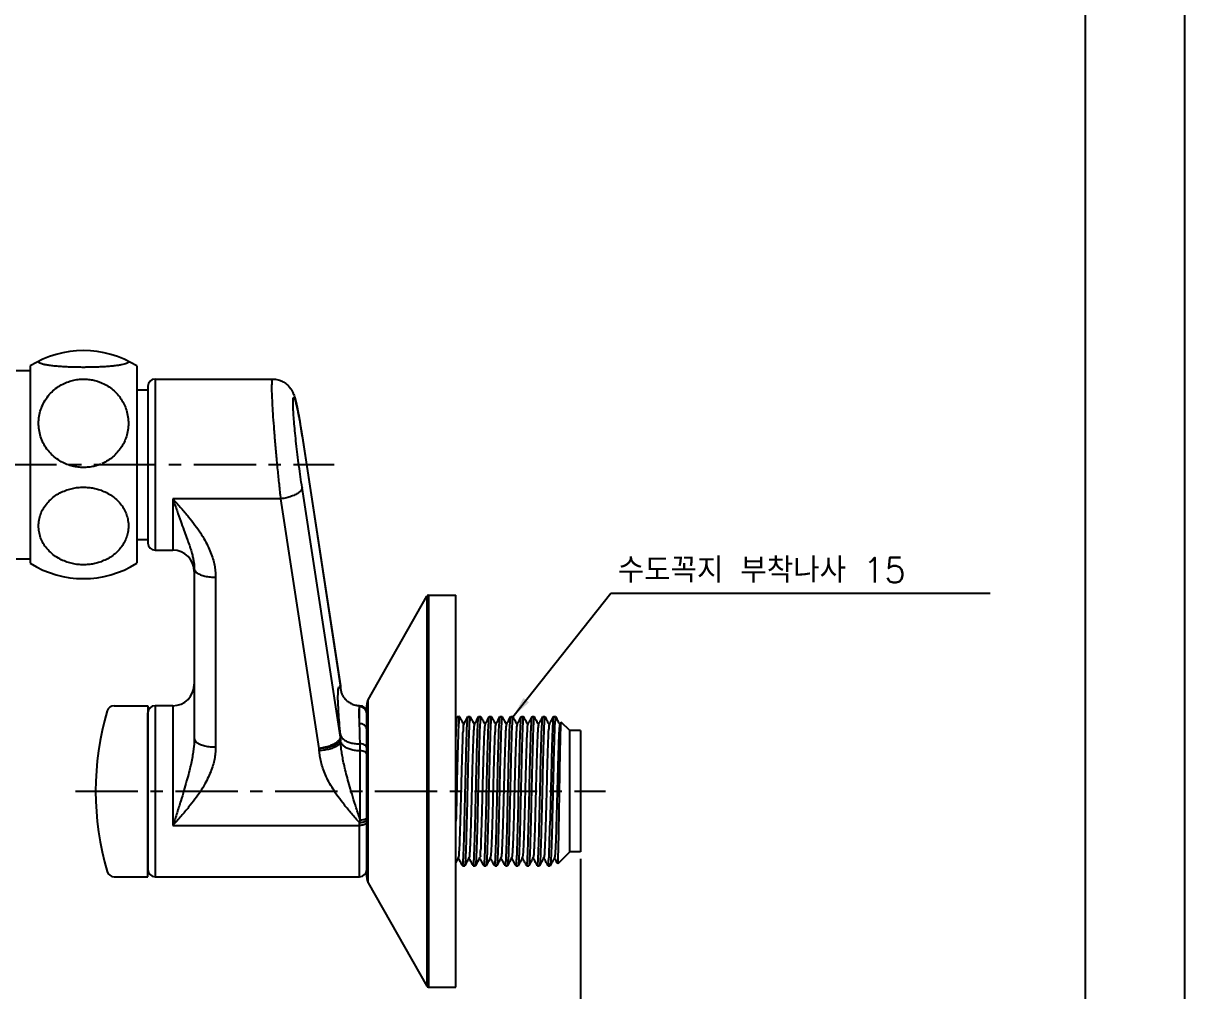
# Model space of a CAD drawing. Extents: x 2731 to 3325, y 756 to 1176.
# Drawn here: x 3162 to 3325, y 846.9 to 982.7 of the extents above; entities that cross this region are included whole.
import ezdxf

# ---------------------------------------------------------------- set-up
doc = ezdxf.new("R2010")
doc.units = 0
doc.header["$LTSCALE"] = 7
doc.header["$MEASUREMENT"] = 0
doc.linetypes.add('CENTER', pattern=[2, 1.25, -0.25, 0.25, -0.25])
doc.layers.get('0').update_dxf_attribs({"color": 2, "linetype": 'CONTINUOUS'})
for name, color, linetype in [('CL', 1, 'CENTER'), ('D', 2, 'CONTINUOUS'), ('DIM', 2, 'CONTINUOUS'), ('DWG', 7, 'CONTINUOUS')]:
    doc.layers.add(name, color=color, linetype=linetype)
doc.styles.add('GHS', font='ROMANS.shx', dxfattribs={"bigfont": 'GHS.shx'})
doc.dimstyles.new('STANDARD$7', dxfattribs={"dimtxt": 3.5, "dimasz": 3, "dimexe": 1, "dimexo": 1, "dimgap": 1, "dimtad": 1, "dimdec": 4, "dimzin": 0, "dimdsep": 46, "dimtxsty": 'GHS', "dimcen": 1, "dimclrd": 256, "dimclre": 256, "dimclrt": 2, "dimadec": 4, "dimazin": 0, "dimtfac": 1, "dimtdec": 4, "dimtmove": 2, "dimatfit": 2, "dimfxl": 0, "dimtolj": 1, "dimtzin": 0, "dimlwd": -1, "dimlwe": -1, "dimarcsym": 0})

# ---------------------------------------------------------------- blocks, each defined once
blk = doc.blocks.new('BORDER')
blk.add_line((1.00000000000004, 0), (1.00000000000004, 1.00000000000004))

msp = doc.modelspace()

# ---------------------------------------------------------------- linework, layer by layer
at = {"color": 4}
msp.add_line((3311.002949212536, 1157.202130698799), (3311.002949212536, 767.2021306987997), dxfattribs=at)
at = {"color": 7, "linetype": 'Continuous'}
for p, q in [((3180.50934181929, 932.7664910348844), (3197.01112152829, 932.7664910348844)), ((3201.13168826849, 924.8212001388843), (3206.50172254889, 889.8013520943846)), ((3201.13715332439, 924.7491501831842), (3201.13168981739, 924.8211900370848)), ((3201.13715332439, 924.7491501831842), (3206.50718776059, 889.7293011222841)), ((3206.50718776059, 882.5293084987848), (3201.13715332439, 917.5491575597848)), ((3183.00934181929, 915.966495952584), (3183.00934181929, 908.7664910349845)), ((3198.16634911819, 915.966495952584), (3183.00934369399, 915.966495952584)), ((3203.53627213979, 880.947373464584), (3198.16634911819, 915.966495952584)), ((3180.50934181929, 908.7664910348844), (3183.00934181929, 908.7664910348844)), ((3186.00934181929, 906.1683108327848), (3186.00934181929, 882.3389127111845)), ((3189.00934181929, 904.9683121383846), (3189.00934181929, 881.1389138744848)), ((3210.40421031369, 887.7800706321846), (3218.62316107499, 902.2885943644847)), ((3218.62316108229, 902.288594377384), (3218.62316108229, 847.5928559077843)), ((3218.88418730719, 902.4407251425841), (3218.88418730719, 847.4407251425841)), ((3218.88418730709, 902.4407251425841), (3222.70934181929, 902.4407251425841)), ((3222.70934181929, 847.440771287284), (3222.70934181929, 902.4406789979844)), ((3206.50718760479, 889.7293021386845), (3206.50172403559, 889.8013423984844)), ((3206.50718776059, 889.7293011222841), (3206.50718776059, 889.3691250948846)), ((3206.53454959949, 889.4427677826848), (3206.53420068189, 889.4610575504844)), ((3206.53896859319, 889.3533527793847), (3206.53899006179, 889.3529245415843)), ((3180.50934181929, 886.9407251425841), (3180.50934181929, 862.9407251425841)), ((3183.00934181929, 886.9407251425841), (3180.50934181929, 886.9407251425841)), ((3183.00934181929, 886.9407251425841), (3183.00934181929, 870.1407300602846)), ((3209.20934141029, 884.4157159480842), (3209.20934147199, 886.782898031684)), ((3210.20934181929, 862.8839230283843), (3210.20934181929, 886.997527256784)), ((3210.40421031369, 862.1013796529846), (3210.40421031369, 887.7800706321846)), ((3179.50934181929, 885.9405250936848), (3179.50934181929, 863.9409246618848)), ((3206.50718776059, 882.8894845260843), (3206.50718776059, 882.5293084987848)), ((3209.29109899449, 870.8817395547844), (3209.29110267279, 880.6228156571847)), ((3209.20934181929, 862.9407251425841), (3209.20932154109, 870.508060624084)), ((3183.00934371879, 870.1407300602846), (3209.20934181929, 870.1407300602846)), ((3180.50934181929, 862.9407251425841), (3209.20934181929, 862.9407251425841)), ((3210.40421031369, 862.1013796529846), (3218.62316107499, 847.5928559206845)), ((3218.88418730709, 847.4407251425841), (3222.70934181929, 847.4407251425841))]:
    msp.add_line(p, q, dxfattribs=at)
for centre, radius, start, end in [((3183.00934181929, 905.7664910348844), 3, 0, 90), ((3218.88418730589, 902.140725142584), 0.3, 90, 150.4688017468002), ((3183.00934181929, 889.9407251425841), 3, 270, 0), ((3180.50934181929, 885.9407251425841), 1, 90, 180), ((3209.20934181929, 885.9422833421845), 1, 1.499471232354102e-08, 87.55399676119086), ((3211.70934181929, 887.0407251425845), 1.5, 150.4688289665023, 180), ((3180.50934181929, 863.9407251425841), 1, 180, 270), ((3209.20934181929, 863.9407251425841), 1, 270, 0), ((3211.70934181929, 862.8407251425847), 1.5, 180, 209.5311710334977), ((3218.88418730589, 847.7407251425843), 0.3, 209.5311982531998, 270)]:
    msp.add_arc(centre, radius, start, end, dxfattribs=at)
for points in [[(3173.095971299257, 934.4844854930125), (3172.420641579657, 934.4529572752122), (3171.717290686857, 934.4308517914124), (3170.994300059257, 934.4185270845123), (3170.262553936257, 934.416256134612), (3169.518520719357, 934.4243762078122), (3168.751616323057, 934.4441367483123), (3167.960749855657, 934.4776936513122), (3167.150643620357, 934.528161604012), (3166.356285539057, 934.5976366101122), (3165.642103843657, 934.684004349112), (3165.055167669857, 934.7826967918122), (3164.610151372857, 934.8906657508123), (3164.317712528057, 935.0035060369123), (3164.175302410857, 935.1191457521122), (3164.181535216757, 935.2354233715123), (3164.336646139157, 935.3509816949122), (3164.345091884457, 935.3546116324123)], [(3176.582879185357, 935.3587905783124), (3176.693132165157, 935.2900881183123), (3176.769249516957, 935.1756335357122), (3176.701007098357, 935.0609158304123), (3176.496625032357, 934.951530249712), (3176.177916571357, 934.8514886011121), (3175.756153222457, 934.7600018882122), (3175.230966715357, 934.6761414966122), (3174.603899032457, 934.6008534298126), (3173.887208009857, 934.5363744101123), (3173.095971299257, 934.4844854930125)], [(3167.951366616657, 932.2519899441122), (3168.739808733157, 932.5276754753122), (3169.509328164057, 932.6914990595124), (3170.257622482357, 932.7592503777123), (3170.991787300457, 932.7410041382122), (3171.715337448057, 932.6401918131123), (3172.419018968457, 932.4591835538122), (3172.873298736657, 932.2952759247123)], [(3198.16634911819, 915.966495952584), (3197.94596849709, 917.9561283234848), (3197.73251605139, 920.0299400074841), (3197.53238895569, 922.1252968955846), (3197.35179024019, 924.1770336113846), (3197.19613793809, 926.1229705165847), (3197.07007142939, 927.9045039804846), (3196.97731927939, 929.4681919770842), (3196.92057824389, 930.7676925214842), (3196.90148162759, 931.7646838965843), (3196.92057941549, 932.4295720670848), (3196.97732156419, 932.7423263948845), (3196.99716781469, 932.7378579221845)], [(3197.00699510919, 932.7664089463847), (3197.22706347489, 932.7584653135841), (3197.95222566709, 932.6153055000846), (3198.59907241129, 932.315161332684), (3199.12464405609, 931.9071844963842), (3199.50518958849, 931.4644458124844), (3199.74869947759, 931.0662895992841), (3199.90235954209, 930.7351441143842), (3200.01249191519, 930.4412420151843), (3200.10504588289, 930.1498634493842), (3200.19320023219, 929.8333672631848), (3200.28284400579, 929.4749780187844), (3200.37649445699, 929.0653112179848), (3200.47515210759, 928.5994745974845), (3200.57907771769, 928.0751751338844), (3200.68782593599, 927.4936393301846), (3200.80050143399, 926.8587957137847), (3200.91588502169, 926.177077545984), (3201.03253289209, 925.4569912161846), (3201.11012963319, 924.9612743603843)], [(3172.873545212657, 920.8315675374124), (3172.419453197557, 920.6676986791122), (3171.715217232457, 920.4865282771125), (3170.991251927357, 920.385695870812), (3170.258036600857, 920.3674802133123), (3169.511945948957, 920.434853506712), (3168.743356600157, 920.5980836094122), (3167.952156064357, 920.8744184626121), (3167.143526172057, 921.2886360400125), (3166.352228860757, 921.8570435887123), (3165.641423189357, 922.5621414852121), (3165.057052766357, 923.3669676575123), (3164.613069537357, 924.2476131041121), (3164.319918500757, 925.1699369915123), (3164.176011580157, 926.1171811475124), (3164.180753181557, 927.0704884013121), (3164.334451490557, 928.0177874343121), (3164.635471363157, 928.9334115795123), (3165.081572908957, 929.799675137012), (3165.663152560457, 930.5898148818123), (3166.367608990057, 931.2826337280121), (3167.150065208857, 931.842069263912), (3167.951366616657, 932.2519899441122)], [(3172.873298736657, 932.2952759247123), (3173.095971299257, 932.2003144889122)], [(3173.095971299257, 932.2003144889122), (3173.882968275757, 931.7778019601124), (3174.596491371057, 931.2530722955125), (3175.221467258257, 930.6405759061122), (3175.745587637157, 929.9586371031123), (3176.168072391357, 929.2136574835122), (3176.489948654757, 928.3947181843123), (3176.698589244057, 927.4928048843121), (3176.769275028557, 926.5436073425121), (3176.692698059657, 925.5962347993122), (3176.479712053157, 924.6995732405121), (3176.155475246357, 923.8869112701123), (3175.732434851357, 923.1483539237124), (3175.209445872157, 922.4726369014124), (3174.587202883157, 921.8657849567126), (3173.877796793757, 921.3456780528122), (3173.095971299257, 920.9264293661122)], [(3201.13715332439, 917.5491575597848), (3200.91695857809, 919.040091833484), (3200.70346600329, 920.5956073456841), (3200.50330665999, 922.1673238033841), (3200.32267266299, 923.7063496747846), (3200.16698994189, 925.1660312830841), (3200.04089846059, 926.5023965470841), (3199.94812919069, 927.6753458846847), (3199.89138025539, 928.6501056670845), (3199.87228582479, 929.3979189167844), (3199.89139568709, 929.8965835575841), (3199.94815904039, 930.1310748033843), (3200.04094117089, 930.0939564318846), (3200.16704392759, 929.7856484985846), (3200.32273619749, 929.214714690484), (3200.50337693429, 928.3977071413842), (3200.70354087409, 927.3587385580845), (3200.91703521549, 926.1296870218844), (3201.12621285929, 924.8203389764844)], [(3201.11012963319, 924.9612743603843), (3201.13168936649, 924.8211899684843)], [(3201.12621285929, 924.8203389764844), (3201.13715332439, 924.7491501831842)], [(3173.095971299257, 907.205321742812), (3172.418265038857, 906.9778331531124), (3171.713147538357, 906.8187455268126), (3170.988207977057, 906.7303590711122), (3170.253513785157, 906.714712952612), (3169.505358394757, 906.7746021699122), (3168.735097913957, 906.9190615533125), (3167.943607789757, 907.1628529359123), (3167.136520417157, 907.527062991112), (3166.348342025657, 908.0252489553122), (3165.640946651957, 908.6419062722125), (3165.059152320857, 909.3450035682122), (3164.616169733157, 910.114528641112), (3164.322228714957, 910.9222936078122), (3164.176758243457, 911.7537148713122), (3164.179965687257, 912.5911572682126), (3164.332215133857, 913.423195779812), (3164.631881274657, 914.227612846812), (3165.076660713657, 914.9887422449124), (3165.657154647557, 915.6833404175122), (3166.360540613557, 916.2924871248124), (3167.141979536257, 916.784558708112), (3167.942997806057, 917.1456274886123)], [(3167.942997806057, 917.1456274886123), (3168.732129784457, 917.388920409112), (3169.503154889157, 917.5338155778122), (3170.253164560057, 917.5939859125124), (3170.988664274757, 917.5783172119122), (3171.713254450057, 917.4899448487122), (3172.417902131057, 917.3309772158123), (3173.095971299257, 917.1033871563122)], [(3173.095971299257, 917.1033871563122), (3173.886987297957, 916.7302051454121), (3174.603763549157, 916.2663023426121), (3175.230891007057, 915.724630965412), (3175.755759230857, 915.1217635541125), (3176.178132644257, 914.4626547367125), (3176.499060496257, 913.7363744146123), (3176.704698431857, 912.9345167491124), (3176.768900472357, 912.0923193398121), (3176.683601966857, 911.2565841979122), (3176.462578201257, 910.4715034723122), (3176.133657052957, 909.7653594193125), (3175.709895915957, 909.1267058105122), (3175.189250586357, 908.5430352293124), (3174.571529768257, 908.0184204550123), (3173.868854498257, 907.5684665751123), (3173.095971299257, 907.205321742812)], [(3201.13715332439, 917.5491575597848), (3201.03592586649, 917.2255365135848), (3200.73914174369, 916.8978916905849), (3200.26702598139, 916.5885515354844), (3199.65175228069, 916.3185971290845), (3198.93525048349, 916.1064255195847), (3198.16634911819, 915.9664959521847)], [(3183.00934181929, 915.9664939477848), (3183.59225095149, 914.2592276239843), (3184.10869227469, 912.8053272601842), (3184.55559801769, 911.5786896125842), (3184.93474243509, 910.5396367695844), (3185.25087427369, 909.645580605184), (3185.50656782649, 908.8673454868845), (3185.70368081589, 908.1870804060841), (3185.84646012019, 907.5894818614847), (3185.94081846319, 907.0610684287844), (3185.99310048729, 906.5906719446843), (3186.00934181929, 906.168310908984)], [(3183.00934369399, 915.966495952584), (3184.17513132789, 914.6474518879845), (3185.20823850389, 913.4251910595844), (3186.10229057949, 912.2784412914848), (3186.86068404629, 911.1914877011845), (3187.49299236959, 910.1494011246846), (3188.00434858759, 909.1493546151846), (3188.39845906449, 908.1989838922841), (3188.68388953679, 907.3044655985846), (3188.87248738539, 906.4683635060842), (3188.97695057359, 905.690526459884), (3189.00934181929, 904.9683121383846)], [(3186.00934181929, 906.168310908984), (3186.11156434039, 905.8577283730842), (3186.41126560789, 905.5683115236848), (3186.88802147569, 905.319783640884), (3187.50934181929, 905.129081489184), (3188.23288468399, 905.0092011049842), (3189.00934181929, 904.9683121383846)], [(3206.50718776059, 882.8894845260843), (3206.36372234319, 884.5737926191846), (3206.25857714129, 886.0626726305841), (3206.19456471109, 887.3207454649842), (3206.17344488919, 888.3192463991841), (3206.19592258609, 889.0331196558841), (3206.26106973849, 889.4462470211843), (3206.36621796519, 889.5552220789846), (3206.50718776059, 889.3691250948846)], [(3206.50452915869, 889.7826559386845), (3206.50172321159, 889.801347664184)], [(3206.51977253109, 889.6619001421845), (3206.51523252339, 889.7022484854847), (3206.50452915869, 889.7826559386845)], [(3206.50718719369, 889.369125021884), (3206.54298327659, 889.1442973040844)], [(3206.50718776059, 889.7293011222841), (3206.51184190269, 889.6976141319842)], [(3206.50718776059, 889.3691250948846), (3206.52458872159, 889.4119001423846), (3206.53216412399, 889.4337770658844)], [(3206.51184190269, 889.6976141319842), (3206.51994285839, 889.6341017583841), (3206.52643013469, 889.5704331837846)], [(3206.52720013189, 889.5811926379843), (3206.51977253109, 889.6619001421845)], [(3206.52643013469, 889.5704331837846), (3206.52906726369, 889.5385515476842), (3206.53378561869, 889.4610391163847)], [(3206.53007788359, 889.5410436358848), (3206.52720013189, 889.5811926379843)], [(3206.53240961019, 889.500998336684), (3206.53007788359, 889.5410436358848)], [(3206.53216412399, 889.4337770658844), (3206.53454962219, 889.4427702558846)], [(3206.53420068189, 889.4610575504844), (3206.53240961019, 889.500998336684)], [(3206.53378561869, 889.4610391163847), (3206.53454962219, 889.4427702558846)], [(3206.53420199549, 889.4610591198848), (3206.53550952999, 889.4284236886847), (3206.53811808789, 889.3706415161846)], [(3206.53455112169, 889.4427491144847), (3206.53790849179, 889.3745348378848)], [(3206.53790849179, 889.3745348378848), (3206.53896839219, 889.3533527692848)], [(3206.53811808789, 889.3706415161846), (3206.53896618729, 889.3534075225848)], [(3206.53898628709, 889.3529184741842), (3206.54136359909, 889.3131132852845)], [(3206.54136359909, 889.3131132852845), (3206.55286663259, 889.1945360839841)], [(3206.54298327659, 889.1442973040844), (3206.66632159219, 888.7067294054846), (3206.69147042749, 888.640921484684)], [(3206.55286663259, 889.1945360839841), (3206.57182825739, 889.0706615437844), (3206.67988388829, 888.674966635484), (3206.77260807229, 888.455320353984)], [(3206.69147042749, 888.640921484684), (3206.74781840009, 888.5083863827845)], [(3206.74781840009, 888.5083863827845), (3206.77258170649, 888.4553525298847)], [(3206.77256032819, 888.4553423200846), (3206.83780574279, 888.3316219682843), (3207.00547779929, 888.0778336272847), (3207.28335146419, 887.762480248784), (3207.67388636599, 887.4443606633845), (3208.16776794479, 887.1753584108842), (3208.76454285879, 886.9935212431842), (3209.23739660769, 886.9419324293845)], [(3209.20934141029, 884.4157159480842), (3209.16061633789, 885.2564457617841), (3209.14424378339, 885.9392285996842), (3209.16065575009, 886.4510529670847), (3209.20934147199, 886.782898031684)], [(3209.20934112439, 886.7828782234842), (3209.23674452819, 886.9418512149846), (3209.23735232439, 886.9417616518845)], [(3210.16040130639, 886.1009932930842), (3210.01836394729, 886.3760963180844), (3209.79713228949, 886.5944210088842), (3209.51836180509, 886.7345949084843), (3209.20934181929, 886.7828957182842)], [(3210.18743761899, 886.0012063282843), (3210.16040130639, 886.1009932930842)], [(3210.20381852449, 885.8991898908848), (3210.18743761899, 886.0012063282843)], [(3210.20934181929, 885.7960506257846), (3210.20381852449, 885.8991898908848)], [(3209.27650197469, 881.5969367990842), (3209.23674687509, 883.1114715712843), (3209.20934112649, 884.4157073918846)], [(3210.20934181929, 883.6261315679844), (3210.16040141149, 883.8701197053847), (3210.01836447739, 884.0902328276848), (3209.79713313009, 884.2649175316842), (3209.51836254789, 884.3770733037841), (3209.20934181929, 884.4157205032848)], [(3186.00934181929, 882.3389126449842), (3185.99313389919, 881.7610395762845), (3185.94095099859, 881.1129756112846), (3185.84673874359, 880.3816120476845), (3185.70410774259, 879.5539329555845), (3185.50708069029, 878.616875964884), (3185.25137776849, 877.5599743425842), (3184.93517767099, 876.376212828884), (3184.55595170649, 875.0521292568842), (3184.10898893229, 873.5687416011847), (3183.59249033719, 871.9240096970848), (3183.00934181929, 870.1407320914846)], [(3186.00934181929, 882.3389126449842), (3186.11156431339, 882.0283300756842), (3186.41126550439, 881.7389132112844), (3186.88802128079, 881.4903853188848), (3187.50934157679, 881.2996831609848), (3188.23288449599, 881.1798027873842), (3189.00934181929, 881.1389138744848)], [(3206.50718760649, 882.5293095039847), (3206.43270334259, 882.2526905005848), (3206.21298550269, 881.9707540165841), (3205.85905165699, 881.6976375244844), (3205.38864952619, 881.4470362257848), (3204.82536703749, 881.2315163159842), (3204.19744952679, 881.0618848631843), (3203.53638340029, 880.9466478967847)], [(3206.53454959959, 882.2427631541846), (3206.45943041179, 881.9733715907846), (3206.23770239499, 881.7126922727844), (3205.88046701959, 881.4736038310843), (3205.40565507669, 881.2683800566842), (3204.83707288239, 881.1071058875846), (3204.20328988139, 880.9981441130844), (3203.53638340029, 880.9466478967847)], [(3206.54452517879, 881.9328897932842), (3206.41408899289, 881.6262439072848), (3206.09973365629, 881.332590857884), (3205.62166449609, 881.0708053313842), (3205.01060961999, 880.8577137167845), (3204.30584485729, 880.7070125826845), (3203.55266929069, 880.628388323084)], [(3206.53454962319, 882.2427655713841), (3206.52459020809, 882.5685006283843), (3206.50718776059, 882.8894845260843)], [(3206.53454962319, 882.2427655713841), (3206.52906726239, 882.3385509088844), (3206.51994285809, 882.4341051191846), (3206.50718776059, 882.5293084987848)], [(3206.50719078609, 882.8894849157846), (3206.66632313239, 882.5258449717844), (3206.97481931199, 882.201850406484), (3207.41629113899, 881.9347127239848), (3207.96728638649, 881.7386230306843), (3208.59853463489, 881.6239981639842), (3209.27650249049, 881.5969273278847)], [(3206.54452517879, 881.9328897932842), (3206.53960261109, 882.0858687827845), (3206.53454959769, 882.2427707797847)], [(3206.54452697859, 881.9328909256842), (3206.67907988739, 881.6048660178844), (3206.97182196779, 881.300950114884), (3207.40655855939, 881.037817324684), (3207.95922460189, 880.8300303754845), (3208.59921809749, 880.689095287184), (3209.29110239819, 880.6228157320843)], [(3209.29109899469, 870.8818140633844), (3208.73962949789, 872.5966534340846), (3208.25478586679, 874.1649733241843), (3207.83993534349, 875.5663438964843), (3207.48922827309, 876.819198062884), (3207.19773548689, 877.9451620194845), (3206.96624366849, 878.943808331584), (3206.79113387229, 879.8255687428841), (3206.66646970959, 880.6066103930848), (3206.58609421389, 881.3034235114842), (3206.54452697859, 881.9328909256842)], [(3189.00934181929, 881.1389138744848), (3188.97701376969, 880.4174118001843), (3188.87274517649, 879.6403032979847), (3188.68443720399, 878.8047788237841), (3188.39930361289, 877.9105492862841), (3188.00536916539, 876.9600775584845), (3187.49399704639, 875.9596210854847), (3186.86155354789, 874.9170692834846), (3186.10299804809, 873.8297398802847), (3185.20882879489, 872.6827585066844), (3184.17560100829, 871.4603140360846), (3183.00934371879, 870.1407300602846)], [(3203.55266929069, 880.628388323084), (3203.54375497929, 880.7830676884846), (3203.53627213979, 880.947373464584)], [(3209.20932154109, 870.508060624084), (3208.07241462759, 871.8048989953845), (3207.07264048469, 873.0106149706849), (3206.21739631879, 874.1390214863845), (3205.49531697109, 875.2121250192845), (3204.89494667279, 876.2470682010849), (3204.41822748199, 877.2322193315845), (3204.05797023419, 878.1612544997847), (3203.80193645069, 879.034162225184), (3203.63730099539, 879.8543154264848), (3203.55266929069, 880.628388323084)], [(3210.20934181929, 881.0385032905847), (3210.13951921769, 881.243973487984), (3209.93980558639, 881.4207506246844), (3209.63808916389, 881.5441489992841), (3209.27650197469, 881.5969367990842)], [(3209.29110247459, 880.6228145139844), (3209.28938613079, 880.9480038596844), (3209.28442606329, 881.2726682618845), (3209.27650379629, 881.5969421002842)], [(3210.20934181929, 880.1512882854845), (3210.14085869819, 880.3233579905841), (3209.94478824979, 880.4718604456843), (3209.64798548839, 880.576455054284), (3209.29110267279, 880.6228156571847)], [(3209.20930125789, 870.5080876575844), (3209.25024543709, 870.6936576148842), (3209.29108305459, 870.8817525299842)], [(3210.12345170299, 870.7447453290847), (3210.01835397439, 870.6729518379848), (3209.79711218029, 870.5844676279844), (3209.51833093439, 870.5276572865846), (3209.20930125729, 870.5080824268848)], [(3210.20934181929, 870.5407296504841), (3210.16039833559, 870.4171229793842), (3210.01835881369, 870.3056157904844), (3209.79712707159, 870.2171231842844), (3209.51835881369, 870.160307433684), (3209.20934181929, 870.1407300602846)], [(3210.17798895789, 871.1360893864844), (3210.14086371199, 871.0956440501845), (3209.94479349829, 870.9895645653846), (3209.64798724319, 870.9148516716846), (3209.29109899449, 870.8817395547844)], [(3210.20934181929, 870.9080365461846), (3210.16039860929, 870.7844475985844), (3210.12345170299, 870.7447453290847)], [(3210.20934181929, 871.2185523905841), (3210.17798895789, 871.1360893864844)]]:
    msp.add_spline(points, degree=3, dxfattribs=at)
at = {"layer": 'CL'}
for p, q in [((3157.925953292046, 920.7664910348844), (3205.620788494712, 920.7664910348844)), ((3169.353535160758, 874.9407251425841), (3243.692560647099, 874.9407251425841))]:
    msp.add_line(p, q, dxfattribs=at)
at = {"layer": 'D'}
for p, q in [((3244.469952843022, 902.7347196244232), (3297.676919642058, 902.7347196244232)), ((3222.91248303559, 885.4182251425841), (3223.20268521009, 885.4182251425841)), ((3223.21312785979, 885.4082030811846), (3223.20267615809, 885.4182251350844)), ((3224.41248303559, 885.4182251425841), (3224.70268521009, 885.4182251425841)), ((3224.71312785979, 885.4082030811846), (3224.70269008289, 885.418225140384)), ((3225.90204038639, 885.4082030819841), (3225.91248790839, 885.418225140384)), ((3225.91248303559, 885.4182251425841), (3226.20268521009, 885.4182251425841)), ((3226.21312785979, 885.4082030811846), (3226.20266107109, 885.418225089084)), ((3227.41248303559, 885.4182251425841), (3227.70268521009, 885.4182251425841)), ((3227.71312785979, 885.4082030811846), (3227.70272103889, 885.4182250245844)), ((3228.902040386391, 885.4082030819841), (3228.91251886439, 885.4182250245844)), ((3228.91248303559, 885.4182251425841), (3229.20268521009, 885.4182251425841)), ((3229.21312785979, 885.4082030811846), (3229.20267617239, 885.4182251350844)), ((3230.41248303559, 885.4182251425841), (3230.70268521009, 885.4182251425841)), ((3230.71312785979, 885.4082030811846), (3230.702658322291, 885.4182250761846)), ((3231.91248303559, 885.4182251425841), (3232.20268521009, 885.4182251425841)), ((3232.21312785979, 885.4082030811846), (3232.20272469609, 885.4182249992841)), ((3233.41248303559, 885.4182251425841), (3233.70268521009, 885.4182251425841)), ((3233.71312785979, 885.4082030811846), (3233.70267604279, 885.4182251348843)), ((3234.91248303559, 885.4182251425841), (3235.20268521009, 885.4182251425841)), ((3235.21312785979, 885.4082030811846), (3235.20267326699, 885.4182251294847)), ((3236.41248303559, 885.4182251425841), (3236.70268521009, 885.4182251425841)), ((3236.71312785979, 885.4082030811846), (3236.70269651519, 885.4182251308844)), ((3237.50087895949, 884.6383745797843), (3237.50830056279, 884.6417663763846)), ((3238.70934181929, 883.4407251425841), (3237.50828980029, 884.6417771616848)), ((3238.70934181929, 866.4407251425841), (3238.70934181929, 883.4407251425841)), ((3240.20934181929, 883.4407251425841), (3238.70934181929, 883.4407251425841)), ((3240.20934181929, 883.4407251425841), (3240.20934181929, 866.4407251425841)), ((3238.70934181929, 866.4407251425841), (3237.01505275439, 864.7464360777844)), ((3240.20934181929, 866.4407251425841), (3238.70934181929, 866.4407251425841)), ((3223.66248303559, 864.4632251425842), (3223.95268521009, 864.4632251425842)), ((3223.96312785979, 864.4732472040846), (3223.95267607009, 864.463225150284)), ((3225.16248303559, 864.4632251425842), (3225.45268521009, 864.4632251425842)), ((3225.46312785979, 864.4732472040846), (3225.45266381559, 864.4632251846847)), ((3226.66248303559, 864.4632251425842), (3226.95268521009, 864.4632251425842)), ((3226.96312785979, 864.4732472040846), (3226.95271039329, 864.4632252008846)), ((3228.16248303559, 864.4632251425842), (3228.45268521009, 864.4632251425842)), ((3228.46312785979, 864.4732472040846), (3228.45267608569, 864.463225150284)), ((3229.66248303559, 864.4632251425842), (3229.95268521009, 864.4632251425842)), ((3229.96312785979, 864.4732472040846), (3229.95268459989, 864.4632251426842)), ((3231.152040386391, 864.4732472031842), (3231.16248242539, 864.4632251426842)), ((3231.16248303559, 864.4632251425842), (3231.45268521009, 864.4632251425842)), ((3231.46312785979, 864.4732472040846), (3231.45267101909, 864.4632251610842)), ((3232.66248303559, 864.4632251425842), (3232.95268521009, 864.4632251425842)), ((3232.96312785979, 864.4732472040846), (3232.952707864391, 864.4632251897842)), ((3234.16248303559, 864.4632251425842), (3234.45268521009, 864.4632251425842)), ((3235.652040386391, 864.4732472031842), (3235.66247838139, 864.4632251445842)), ((3235.66248303559, 864.4632251425842), (3235.95268521009, 864.4632251425842)), ((3235.96312785979, 864.4732472040846), (3235.95265705139, 864.4632252154847)), ((3237.00799948199, 864.7496753786841), (3237.01503099699, 864.7464144181845))]:
    msp.add_line(p, q, dxfattribs=at)
for points in [[(3222.70934188869, 885.0383997147842), (3222.71499700599, 885.0492519425848), (3222.90204038729, 885.4082030814848)], [(3222.70985828019, 881.8451258755845), (3222.74720455339, 883.0059815297841), (3222.79172891339, 884.1062380228846), (3222.83553548849, 884.8786755760843), (3222.87956192549, 885.3187612378847), (3222.91612088999, 885.3985395298846)], [(3223.21544120769, 885.4038987744848), (3223.17133601779, 885.328019553584), (3223.12721050349, 884.8989620519847), (3223.08331556669, 884.1355241340848), (3223.03931258149, 883.0591159175842), (3222.99535176329, 881.7090895345841), (3222.95104716939, 880.1170933903845), (3222.90704851759, 878.3600243206843), (3222.86259958739, 876.467592472984), (3222.81775760979, 874.5051476917847), (3222.77329122449, 872.5740806527842), (3222.72944290659, 870.7497294363843)], [(3222.91612088999, 885.3985395298846), (3222.92311631399, 885.4071043200843)], [(3223.21312785899, 885.4082030807845), (3223.23312927309, 885.3698176081848)], [(3223.23312927309, 885.3698176081848), (3223.40637372559, 885.0373493102848), (3223.65626119659, 884.5578378430841), (3223.73689590439, 884.4031182816848)], [(3223.79584085609, 884.2449572219844), (3223.96511082809, 884.5697417120841), (3224.21499700749, 885.0492519454842), (3224.40204038729, 885.4082030814848)], [(3223.93924073199, 870.7497294363843), (3223.98308904999, 872.5740806527842), (3224.02755543519, 874.5051476917847), (3224.07239741289, 876.467592472984), (3224.11684634309, 878.3600243206843), (3224.16084499489, 880.1170933903845), (3224.20514958879, 881.7090895345841), (3224.24911040689, 883.0591159175842), (3224.29311339219, 884.1355241340848), (3224.33700832889, 884.8989620519847), (3224.38113384329, 885.328019553584), (3224.41791152679, 885.3958319085846)], [(3224.41791152679, 885.3958319085846), (3224.42523903319, 885.4038987744848)], [(3224.68874977569, 885.3970979059845), (3224.68775380649, 885.3977387927848), (3224.64603506489, 885.1246170021846), (3224.60444290659, 884.5435143852842)], [(3224.71312785899, 885.4082030807845), (3224.73312927359, 885.3698176071844)], [(3224.73312927359, 885.3698176071844), (3224.90637372679, 885.0373493080847), (3225.15626119769, 884.5578378408841), (3225.23689590519, 884.403118279984)], [(3225.29584085609, 884.2449572219844), (3225.46511082929, 884.5697417143842), (3225.71499700869, 885.0492519476843), (3225.90204038729, 885.4082030814848)], [(3226.21340212049, 885.4070978789846), (3226.16961192269, 885.3178410464848), (3226.12562417389, 884.8770967034848), (3226.08172870659, 884.1019311691848), (3226.03759247639, 883.0111827818841), (3225.99367571819, 881.6527727546841), (3225.94954744419, 880.0597653588843), (3225.90562485239, 878.3009028597849), (3225.86151769509, 876.4206016997846), (3225.81754064649, 874.4956340093845), (3225.77347058109, 872.5817494956841), (3225.72944290659, 870.7497294363843)], [(3225.81424073199, 884.5435143852842), (3225.85583289039, 885.1246170021846), (3225.89634774939, 885.3984682747846)], [(3226.21312785899, 885.4082030807845), (3226.23312927389, 885.3698176065841)], [(3226.23312927389, 885.3698176065841), (3226.40637372749, 885.0373493066841), (3226.65626119849, 884.5578378394844), (3226.73689590579, 884.4031182787844)], [(3226.79584085609, 884.2449572219844), (3226.96511083009, 884.569741715884), (3227.21499700949, 885.049251949184), (3227.40204038729, 885.4082030814848)], [(3226.93924073199, 870.7497294363843), (3226.98326840659, 872.5817494956841), (3227.02733847199, 874.4956340093845), (3227.07131552059, 876.4206016997846), (3227.11542267789, 878.3009028597849), (3227.15934526969, 880.0597653588843), (3227.20347354369, 881.6527727546841), (3227.24739030189, 883.0111827818841), (3227.29152653209, 884.1019311691848), (3227.33542199939, 884.8770967034848), (3227.37940974809, 885.3178410464848), (3227.41622291739, 885.3985059135844)], [(3227.71676690969, 885.4015840159841), (3227.67159520949, 885.3295029074848), (3227.62708707429, 884.8972765148842), (3227.58328122169, 884.1348013641841), (3227.53924100879, 883.0571298317841), (3227.49541214689, 881.7111122753845), (3227.45159928779, 880.1381471729842), (3227.40786767449, 878.3939869992842), (3227.36346582749, 876.5051940755843), (3227.31842301959, 874.5343276408844), (3227.27349376799, 872.582741005684), (3227.22944290659, 870.7497294363843)], [(3227.41622291739, 885.3985059135844), (3227.42319994599, 885.4070978789846)], [(3227.71312785899, 885.4082030807845), (3227.73312927369, 885.3698176068842)], [(3227.73312927369, 885.3698176068842), (3227.90637372709, 885.0373493073844), (3228.15626119809, 884.5578378401847), (3228.23689590549, 884.4031182793847)], [(3228.29584085609, 884.2449572219844), (3228.46511082969, 884.5697417152846), (3228.71499700909, 885.0492519485847), (3228.90204038729, 885.4082030814848)], [(3228.43924073199, 870.7497294363843), (3228.48329159349, 872.582741005684), (3228.52822084509, 874.5343276408844), (3228.57326365289, 876.5051940755843), (3228.61766549999, 878.3939869992842), (3228.66139711329, 880.1381471729842), (3228.705209972391, 881.7111122753845), (3228.74903883429, 883.0571298317841), (3228.79307904709, 884.1348013641841), (3228.83688489979, 884.8972765148842), (3228.88139303499, 885.3295029074848), (3228.919125854291, 885.3939077439841)], [(3229.214996458591, 885.4046303790842), (3229.17105470329, 885.3263957350841), (3229.12699523239, 884.8960206039842), (3229.08323744769, 884.1338798935844), (3229.03905057529, 883.0518418974848), (3228.99416153339, 881.6691308002842), (3228.94933483649, 880.051621878984), (3228.90529421089, 878.2871549209844), (3228.86124369729, 876.4086960558848), (3228.81730995519, 874.4855187695844), (3228.77336720729, 872.5773293237849), (3228.729442906591, 870.7497294363843)], [(3229.21312785899, 885.4082030807845), (3229.23312927349, 885.3698176072844)], [(3229.23312927349, 885.3698176072844), (3229.406373726591, 885.0373493082848), (3229.656261197591, 884.5578378410842), (3229.73689590519, 884.4031182800841)], [(3229.79584085609, 884.2449572219844), (3229.96511082919, 884.5697417142842), (3230.21499700859, 885.0492519475843), (3230.40204038729, 885.4082030814848)], [(3229.93924073199, 870.7497294363843), (3229.983165032691, 872.5773293237849), (3230.02710778069, 874.4855187695844), (3230.07104152279, 876.4086960558848), (3230.11509203639, 878.2871549209844), (3230.15913266199, 880.051621878984), (3230.20395935889, 881.6691308002842), (3230.24884840079, 883.0518418974848), (3230.29303527319, 884.1338798935844), (3230.33679305789, 884.8960206039842), (3230.38085252879, 885.3263957350841), (3230.41753864129, 885.3964514073846)], [(3230.71500737939, 885.4047993176841), (3230.67046006079, 885.322915852084), (3230.62668554639, 884.8917748775843), (3230.58292485009, 884.1272905178844), (3230.53888537799, 883.0472505366847), (3230.49506483679, 881.6994721096848), (3230.45104031569, 880.1168318644845), (3230.40720756429, 878.3666216421848), (3230.363314957191, 876.4986465917841), (3230.31861075919, 874.5425610899842), (3230.27372175289, 872.5924912072846), (3230.229442906591, 870.7497294363843)], [(3230.41753864129, 885.3964514073846), (3230.42479428399, 885.4046303790842)], [(3230.71312785899, 885.4082030807845), (3230.73312927229, 885.3698176096846)], [(3230.73312927229, 885.3698176096846), (3230.90637372379, 885.0373493136844), (3231.15626119479, 884.5578378464847), (3231.23689590299, 884.4031182842841)], [(3231.29584085609, 884.2449572219844), (3231.46511082639, 884.5697417088845), (3231.71499700579, 885.0492519421846), (3231.90204038729, 885.4082030814848)], [(3231.43924073199, 870.7497294363843), (3231.48351957829, 872.5924912072846), (3231.52840858469, 874.5425610899842), (3231.57311278269, 876.4986465917841), (3231.61700538979, 878.3666216421848), (3231.66083814109, 880.1168318644845), (3231.70486266229, 881.6994721096848), (3231.74868320349, 883.0472505366847), (3231.79272267549, 884.1272905178844), (3231.83648337189, 884.8917748775843), (3231.880257886291, 885.322915852084), (3231.91765008579, 885.3965920102842)], [(3232.21566105779, 885.403580871784), (3232.17095581199, 885.3258214838847), (3232.12648072499, 884.8889576221841), (3232.082467631591, 884.1176242566848), (3232.03797685039, 883.0219303403842), (3231.99348850579, 881.6464616404842), (3231.94955493679, 880.0600522720847), (3231.90569170749, 878.3036818840842), (3231.86156941609, 876.422848842984), (3231.81757483869, 874.4971332917844), (3231.77348777559, 872.5824847572844), (3231.729442906591, 870.7497294363843)], [(3231.91765008579, 885.3965920102842), (3231.92480520489, 885.4047993176841)], [(3232.21312785899, 885.4082030807845), (3232.23312927239, 885.3698176094845)], [(3232.23312927239, 885.3698176094845), (3232.40637372419, 885.0373493130842), (3232.65626119509, 884.5578378458845), (3232.73689590319, 884.4031182837848)], [(3232.79584085609, 884.2449572219844), (3232.96511082659, 884.5697417093847), (3233.21499700599, 885.0492519426848), (3233.40204038729, 885.4082030814848)], [(3232.93924073199, 870.7497294363843), (3232.98328560109, 872.5824847572844), (3233.02737266419, 874.4971332917844), (3233.07136724159, 876.422848842984), (3233.11548953299, 878.3036818840842), (3233.15935276229, 880.0600522720847), (3233.20328633119, 881.6464616404842), (3233.24777467589, 883.0219303403842), (3233.29226545709, 884.1176242566848), (3233.336278550491, 884.8889576221841), (3233.38075363749, 885.3258214838847), (3233.41819784009, 885.3956116259847)], [(3233.713548986791, 885.4068251159847), (3233.66992114569, 885.3197064466844), (3233.62588717469, 884.8807521686845), (3233.582129250191, 884.1104487079842), (3233.53837248209, 883.0329708000841), (3233.49403920189, 881.6650143594848), (3233.44954169939, 880.0595453706842), (3233.40559049739, 878.2994746925847), (3233.36139809889, 876.415405293284), (3233.31707136569, 874.4750576572847), (3233.27322699929, 872.5713348710847), (3233.229442906591, 870.7497294363843)], [(3233.41819784009, 885.3956116259847), (3233.42545888329, 885.403580871784)], [(3233.71312785899, 885.4082030807845), (3233.73312927329, 885.3698176077846)], [(3233.73312927329, 885.3698176077846), (3233.90637372609, 885.0373493093844), (3234.15626119709, 884.5578378421847), (3234.23689590469, 884.4031182809845)], [(3234.29584085609, 884.2449572219844), (3234.46511082859, 884.5697417130846), (3234.71499700799, 885.0492519463846), (3234.90204038729, 885.4082030814848)], [(3234.43924073199, 870.7497294363843), (3234.48302482479, 872.5713348710847), (3234.526869191191, 874.4750576572847), (3234.57119592439, 876.415405293284), (3234.61538832289, 878.2994746925847), (3234.65933952489, 880.0595453706842), (3234.70383702739, 881.6650143594848), (3234.74817030759, 883.0329708000841), (3234.79192707569, 884.1104487079842), (3234.83568500019, 884.8807521686845), (3234.87971897119, 885.3197064466844), (3234.91632288429, 885.3982925225841)], [(3235.21491705929, 885.4050918662847), (3235.16979343809, 885.3189381559846), (3235.12555093979, 884.8760766714845), (3235.08179665499, 884.1033779043842), (3235.03774005619, 883.0153117655841), (3234.99390648119, 881.6605463219844), (3234.94986204629, 880.0718080590846), (3234.90601210129, 878.3169963107844), (3234.86226702769, 876.4531514111845), (3234.81812490679, 874.5212542165841), (3234.77359658599, 872.5871379455843), (3234.729442906591, 870.7497294363843)], [(3234.91632288429, 885.3982925225841), (3234.92334681229, 885.4068251159847)], [(3235.21312785899, 885.4082030807845), (3235.23312927359, 885.3698176070843)], [(3235.23312927359, 885.3698176070843), (3235.40637372689, 885.0373493078846), (3235.65626119789, 884.557837840684), (3235.73689590529, 884.4031182797848)], [(3235.79584085609, 884.2449572219844), (3235.96511082939, 884.5697417146844), (3236.21499700879, 885.0492519479844), (3236.40204038729, 885.4082030814848)], [(3236.41647553399, 885.3981578234848), (3236.37959810139, 885.3189793675842), (3236.335561488791, 884.8790369787844), (3236.29152693739, 884.1019398016847), (3236.24749111449, 883.0140036470843), (3236.20345622899, 881.652189234384), (3236.159420457991, 880.0626443107844), (3236.11538549759, 878.2993572399841), (3236.07135095789, 876.4221413692844), (3236.027314783491, 874.4945953093843), (3235.98327696759, 872.5821155736844), (3235.93924073199, 870.7497294363843)], [(3236.69150292729, 885.4028555776845), (3236.690158115091, 885.4038037902842), (3236.64836685189, 885.1481878353848), (3236.60658627829, 884.5807541802847), (3236.56468453729, 883.7159090461842), (3236.52218148129, 882.5633431992842), (3236.479709754291, 881.1709066365843), (3236.437825036191, 879.6048861411841), (3236.39634185749, 877.9125673403846), (3236.354545334791, 876.1170780778843), (3236.31289959999, 874.2922283243847), (3236.27114577249, 872.4824512726841), (3236.229442906591, 870.7497294363843)], [(3236.42348587959, 885.4066469951845), (3236.41647553399, 885.3981578234848)], [(3236.71312785899, 885.4082030807845), (3236.73312927369, 885.3698176069843)], [(3236.73312927369, 885.3698176069843), (3236.90637372699, 885.0373493075845), (3237.15626119799, 884.5578378404848), (3237.23689590539, 884.4031182795848)], [(3223.79031753989, 884.222035282784), (3223.78732347069, 884.2226977674841), (3223.74145191099, 883.9010843852843), (3223.69558035139, 883.2496691777847), (3223.64970879179, 882.2924286307848), (3223.60383723209, 881.0645956706844), (3223.55796567249, 879.6113628551843), (3223.51209411289, 877.9862189811843), (3223.46622255319, 876.2489803350841), (3223.42035099359, 874.4635890492841), (3223.37447943399, 872.6957595989848), (3223.32860787429, 871.0105600648844), (3223.28273631469, 869.4700171880845), (3223.23686475509, 868.1308333661841), (3223.19099319539, 867.0422996215843), (3223.14512163579, 866.244481358684), (3223.09925007619, 865.7667436857841), (3223.06328789829, 865.6395208638846)], [(3223.73689590439, 884.4031182816848), (3223.80758404089, 884.2674887631842)], [(3224.60444290659, 884.5435143852842), (3224.56283956039, 883.6714043651841), (3224.52112028239, 882.5313143676844), (3224.47958112719, 881.1663669804843), (3224.43783047019, 879.6050996960844), (3224.39632432409, 877.9118294314844), (3224.35475808349, 876.1263556974841), (3224.31315824289, 874.3035582711841), (3224.27118407659, 872.4840854683848), (3224.22944290659, 870.7497294363843)], [(3225.20934181929, 883.478523585984), (3225.16347025969, 882.609821796384), (3225.11759869999, 881.458845378484), (3225.07172714039, 880.0679580493847), (3225.02585558079, 878.4883538702848), (3224.97998402109, 876.7781729589847), (3224.93411246149, 875.0003615400842), (3224.88824090189, 873.2203550983845), (3224.84236934219, 871.5036699103844), (3224.79649778259, 869.9134916021844), (3224.75062622299, 868.5083494907844), (3224.70475466329, 867.3399623099845), (3224.65888310369, 866.4513346106846), (3224.61301154409, 865.8751739024842), (3224.56713998439, 865.632686796584), (3224.56643616639, 865.6332972125842)], [(3225.28989473119, 884.249169948584), (3225.25521337889, 884.032976645884), (3225.20934181929, 883.478523585984)], [(3225.23689590519, 884.403118279984), (3225.30758404089, 884.2674887631842)], [(3225.43924073199, 870.7497294363843), (3225.48098190209, 872.4840854683848), (3225.52295606839, 874.3035582711841), (3225.56455590899, 876.1263556974841), (3225.60612214959, 877.9118294314844), (3225.64762829569, 879.6050996960844), (3225.68937895269, 881.1663669804843), (3225.73091810789, 882.5313143676844), (3225.77263738589, 883.6714043651841), (3225.81424073199, 884.5435143852842)], [(3226.80542434029, 884.2396013277844), (3226.76897484679, 884.1346653613841), (3226.72310328719, 883.679016286284), (3226.67723172759, 882.9017389940841), (3226.63136016789, 881.8314425462845), (3226.58548860829, 880.5075210913842), (3226.53961704869, 878.9787038934842), (3226.49374548899, 877.3012617659847), (3226.44787392939, 875.5369359246847), (3226.40200236979, 873.7506654940848), (3226.35613081009, 872.0081973077845), (3226.31025925049, 870.373665980484), (3226.26438769089, 868.9072333204845), (3226.21851613119, 867.6628739681842), (3226.17264457159, 866.6863887642844), (3226.12677301199, 866.0137189688844), (3226.08090145229, 865.6696233800844), (3226.06567830959, 865.6668460675842)], [(3226.73689590579, 884.4031182787844), (3226.80758404089, 884.2674887631842)], [(3228.305333383491, 884.2150990441846), (3228.28273631469, 884.2058127319847), (3228.23686475509, 883.8504812621845), (3228.190993195391, 883.167210504284), (3228.14512163579, 882.1811494437848), (3228.09925007619, 880.9285917969842), (3228.05337851649, 879.455640157184), (3228.00750695689, 877.8165091074848), (3227.961635397291, 876.0715297568845), (3227.91576383759, 874.2849291480848), (3227.86989227799, 872.5224662674841), (3227.82402071839, 870.8490116698845), (3227.77814915869, 869.3261598030845), (3227.73227759909, 868.0099619159841), (3227.68640603949, 866.9488629931843), (3227.64053447979, 866.1819186518846), (3227.59466292019, 865.7373576312843), (3227.55802475399, 865.6432912666846)], [(3228.23689590549, 884.4031182793847), (3228.30758404089, 884.2674887631842)], [(3229.79673023319, 884.2459832434847), (3229.75062622299, 883.9923489241842), (3229.70475466329, 883.405354457484), (3229.65888310369, 882.5068043798842), (3229.61301154409, 881.3297714117848), (3229.56713998439, 879.9175783273845), (3229.52126842479, 878.3222033838842), (3229.47539686519, 876.6023671698845), (3229.42952530549, 874.8213712903848), (3229.38365374589, 873.0447684399846), (3229.33778218629, 871.3379496198845), (3229.29191062659, 869.7637373070843), (3229.24603906699, 868.3800731621845), (3229.20016750739, 867.2378853843843), (3229.15429594769, 866.3792142091847), (3229.10842438809, 865.8356645438848), (3229.07410258339, 865.6337820114845)], [(3229.73689590519, 884.4031182800841), (3229.80758404089, 884.2674887631842)], [(3231.30007107229, 884.2429086927846), (3231.264387690891, 884.1041480023846), (3231.21851613119, 883.6153797633847), (3231.17264457159, 882.8073255617842), (3231.12677301199, 881.7097272573842), (3231.08090145229, 880.3629838918846), (3231.035029892691, 878.8166647297844), (3230.98915833309, 877.1276847752847), (3230.94328677339, 875.3582099144846), (3230.89741521379, 873.5733687901843), (3230.85154365419, 871.8388556280847), (3230.805672094491, 870.2185122442847), (3230.75980053489, 868.7719782345844), (3230.71392897529, 867.5524958346846), (3230.66805741559, 866.6049502449846), (3230.62218585599, 865.9642175520844), (3230.57615367809, 865.6539436387843)], [(3231.23689590299, 884.4031182842841), (3231.30758404089, 884.2674887631842)], [(3232.81287196169, 884.2256860117845), (3232.77814915869, 884.1855071112846), (3232.732277599091, 883.7965887389842), (3232.68640603949, 883.081714688084), (3232.64053447979, 882.0671971586848), (3232.59466292019, 880.7903772579843), (3232.54879136059, 879.298250594084), (3232.50291980099, 877.6457375206842), (3232.45704824129, 875.893661695884), (3232.41117668169, 874.1065113605841), (3232.36530512209, 872.3500657348845), (3232.31943356239, 870.6889738976847), (3232.27356200279, 869.1843752638847), (3232.22769044319, 867.8916492397843), (3232.18181888349, 866.8583768865842), (3232.13594732389, 866.1225896157844), (3232.09007576429, 865.7113693754841), (3232.05353427149, 865.6494410628843)], [(3232.73689590319, 884.4031182837848), (3232.80758404089, 884.2674887631842)], [(3234.29076155399, 884.2369056471848), (3234.24603906699, 883.9483794262846), (3234.20016750739, 883.3290602657848), (3234.15429594769, 882.4009936366842), (3234.10842438809, 881.1983386679844), (3234.06255282849, 879.765361196984), (3234.01668126879, 878.1548044868846), (3233.97080970919, 876.4259479178841), (3233.92493814959, 874.6424251051844), (3233.87906658989, 872.8698817514846), (3233.83319503029, 871.1735594410843), (3233.78732347069, 869.6158943084843), (3233.74145191099, 868.2542189659848), (3233.69558035139, 867.1386522762846), (3233.649708791791, 866.3102546388841), (3233.60383723209, 865.799516689784), (3233.568759040591, 865.6367624696845)], [(3234.23689590469, 884.4031182809845), (3234.30758404089, 884.2674887631842)], [(3235.80141418689, 884.252087597984), (3235.80084181929, 884.2525102938848), (3235.75534181929, 884.0340659783847), (3235.70984181929, 883.4863089818841), (3235.66434181929, 882.6290761637842), (3235.618841819291, 881.4934119601844), (3235.57334181929, 880.1204441183841), (3235.52784181929, 878.5598942674847), (3235.48234181929, 876.8682772642846), (3235.43684181929, 875.1068545242847), (3235.391341819291, 873.3394154573848), (3235.34584181929, 871.6299673526842), (3235.30034181929, 870.0404173738848), (3235.25484181929, 868.628330608984), (3235.20934181929, 867.4448453673845)], [(3235.73689590529, 884.4031182797848), (3235.80758404089, 884.2674887631842)], [(3237.29079477319, 884.2479025209846), (3237.25684181929, 884.0465928785848), (3237.21134181929, 883.509440122984), (3237.16584181929, 882.6619738582845), (3237.12034181929, 881.534884827784), (3237.07484181929, 880.1689902311841), (3237.02934181929, 878.6137555422843), (3236.98384181929, 876.9255031307844), (3236.93834181929, 875.1653725644842), (3236.89284181929, 873.3971064573848), (3236.84734181929, 871.6847420498848), (3236.801841819291, 870.0902921186848), (3236.75634181929, 868.6714992019847), (3236.71084181929, 867.4797444706842), (3236.66534181929, 866.5581869741841), (3236.61984181929, 865.9402006477844), (3236.57532350039, 865.6476228446841)], [(3237.00833035459, 864.7509343858842), (3237.03676538769, 864.8652717005848), (3237.065721931091, 865.3207856290842), (3237.09454283689, 866.094875891084), (3237.12375892159, 867.1776003344844), (3237.15291072079, 868.5182630013846), (3237.18168169699, 870.049996360684), (3237.21045576299, 871.7365410261841), (3237.23943522059, 873.5334138426847), (3237.26829486899, 875.3599924740843), (3237.29730871129, 877.1713552972847), (3237.32622297569, 878.8906629189846), (3237.35518678069, 880.4692192952848), (3237.38471368459, 881.8759684798847), (3237.41438870639, 883.0354105238844), (3237.44368080879, 883.8911030475842)], [(3237.23689590539, 884.4031182795848), (3237.30758404089, 884.2674887631842)], [(3237.29584085609, 884.2449572219844), (3237.46511082959, 884.5697417148845), (3237.50087895979, 884.6383745796843)], [(3237.44368080879, 883.8911030475842), (3237.47156711669, 884.4133410503841), (3237.49875144389, 884.6365559760848)], [(3223.67540176529, 864.4776880031845), (3223.71919179109, 864.757438270784), (3223.76302291299, 865.3787143627846), (3223.80713772399, 866.3284941132847), (3223.85112409589, 867.5675094721842), (3223.89520395129, 869.0595180778841), (3223.93924073199, 870.7497294363843)], [(3224.22944290659, 870.7497294363843), (3224.18520824279, 869.0523326396847), (3224.14046031709, 867.5405563012841), (3224.09598167619, 866.2946844314843), (3224.05220765989, 865.3605470743846), (3224.00835436239, 864.7467984096843), (3223.96483007269, 864.4751646673844)], [(3225.17407229239, 864.4756702331847), (3225.21815218789, 864.7467984096843), (3225.26200548529, 865.3605470743846), (3225.30577950159, 866.2946844314843), (3225.35025814249, 867.5405563012841), (3225.39500606829, 869.0523326396847), (3225.43924073199, 870.7497294363843)], [(3225.72944290659, 870.7497294363843), (3225.68557060949, 869.0654938132843), (3225.64172973139, 867.5801005189846), (3225.59761627649, 866.335408047184), (3225.55349104419, 865.3834919576843), (3225.50947756719, 864.7583022858848), (3225.46553761779, 864.4759774928848)], [(3226.67476017429, 864.4764979295846), (3226.71927539259, 864.7583022858848), (3226.76328886969, 865.3834919576843), (3226.80741410199, 866.335408047184), (3226.85152755689, 867.5801005189846), (3226.89536843499, 869.0654938132843), (3226.93924073199, 870.7497294363843)], [(3227.22944290659, 870.7497294363843), (3227.18540884139, 869.0596167145845), (3227.14133166649, 867.5676777312842), (3227.09734812189, 866.3286996650845), (3227.05323440879, 865.378881606684), (3227.00934378049, 864.7569202118843), (3226.96645390809, 864.4772655137845)], [(3228.17546494299, 864.4779376923848), (3228.21914160599, 864.7569202118843), (3228.26303223419, 865.378881606684), (3228.30714594739, 866.3286996650845), (3228.35112949199, 867.5676777312842), (3228.39520666689, 869.0596167145845), (3228.43924073199, 870.7497294363843)], [(3228.729442906591, 870.7497294363843), (3228.68514676659, 869.0501011657848), (3228.640100661391, 867.5293904602845), (3228.59510565429, 866.2730263644848), (3228.55090980029, 865.3376249632843), (3228.50713967509, 864.7346115424848), (3228.46319702689, 864.4733210474847)], [(3229.67262667749, 864.473672404984), (3229.716937500591, 864.7346115424848), (3229.76070762579, 865.3376249632843), (3229.80490347979, 866.2730263644848), (3229.84989848689, 867.5293904602845), (3229.89494459199, 869.0501011657848), (3229.93924073199, 870.7497294363843)], [(3230.229442906591, 870.7497294363843), (3230.18792911419, 869.1514841914845), (3230.14626211159, 867.7229813325844), (3230.10491026929, 866.5220162100845), (3230.06342773349, 865.5704402729848), (3230.02199475689, 864.9016936414841), (3229.97973157079, 864.5303924593841), (3229.94644268069, 864.4926939656848)], [(3231.14764012439, 864.4861642894843), (3231.18952939629, 864.5303924593841), (3231.23179258239, 864.9016936414841), (3231.27322555899, 865.5704402729848), (3231.31470809479, 866.5220162100845), (3231.35605993699, 867.7229813325844), (3231.39772693959, 869.1514841914845), (3231.43924073199, 870.7497294363843)], [(3231.729442906591, 870.7497294363843), (3231.685690195291, 869.0698401454842), (3231.64113731499, 867.5616198666844), (3231.59631417219, 866.3029352942845), (3231.55197796719, 865.3564697227844), (3231.50819803389, 864.7452151736848), (3231.464681837791, 864.4749912428847)], [(3232.67393420839, 864.4754892592841), (3232.71799585939, 864.7452151736848), (3232.76177579259, 865.3564697227844), (3232.80611199769, 866.3029352942845), (3232.85093514049, 867.5616198666844), (3232.89548802079, 869.0698401454842), (3232.93924073199, 870.7497294363843)], [(3233.229442906591, 870.7497294363843), (3233.185603613691, 869.0666931979845), (3233.14171873729, 867.5797571413846), (3233.09793277239, 866.3433397459844), (3233.05401137909, 865.3928734517845), (3233.01033820049, 864.7672694350845), (3232.96706974359, 864.4780291405846)], [(3234.176071757191, 864.478705944784), (3234.220136025991, 864.7672694350845), (3234.26380920459, 865.3928734517845), (3234.30773059789, 866.3433397459844), (3234.35151656279, 867.5797571413846), (3234.39540143909, 869.0666931979845), (3234.43924073199, 870.7497294363843)], [(3234.729442906591, 870.7497294363843), (3234.68776045689, 869.1453161394843), (3234.646122961291, 867.7185557219841), (3234.604442906591, 866.509821772484)], [(3235.81424073199, 866.509821772484), (3235.85592078679, 867.7185557219841), (3235.89755828239, 869.1453161394843), (3235.93924073199, 870.7497294363843)], [(3236.229442906591, 870.7497294363843), (3236.18573689079, 869.0715376874846), (3236.14178832889, 867.5819309535841), (3236.09733161279, 866.3282870137841), (3236.05311090889, 865.3766669204847), (3236.00923171039, 864.7557649399846), (3235.96570951989, 864.4762337786847)], [(3235.20934181929, 867.4448453673845), (3235.16347025969, 866.5265892170842), (3235.117598699991, 865.9180301792844), (3235.07255745369, 865.6409476713848)], [(3223.06932738919, 865.6364930625846), (3222.90626119569, 865.3236124403843), (3222.70934155479, 864.945745587584)], [(3223.13447341649, 865.4664337648842), (3223.05758423839, 865.6139614574845)], [(3224.56932738919, 865.6364930625846), (3224.40626119729, 865.3236124434848), (3224.15637372629, 864.8441009763842), (3223.96312785899, 864.4732472044848)], [(3224.63447341769, 865.4664337625841), (3224.55758423839, 865.6139614574845)], [(3226.06932738919, 865.6364930625846), (3225.90626119829, 865.3236124453847), (3225.65637372729, 864.8441009781841), (3225.46312785899, 864.4732472044848)], [(3226.13447341849, 865.4664337609843), (3226.05758423839, 865.6139614574845)], [(3227.56932738919, 865.6364930625846), (3227.40626119839, 865.3236124455848), (3227.15637372739, 864.8441009783842), (3226.96312785899, 864.4732472044848)], [(3227.63447341859, 865.4664337607842), (3227.55758423839, 865.6139614574845)], [(3229.06932738919, 865.6364930625846), (3228.90626119779, 865.3236124444843), (3228.65637372679, 864.8441009772846), (3228.46312785899, 864.4732472044848)], [(3229.13447341819, 865.4664337615845), (3229.057584238391, 865.6139614574845)], [(3230.56932738919, 865.6364930625846), (3230.40626119629, 865.3236124414848), (3230.15637372529, 864.8441009743842), (3229.96312785899, 864.4732472044848)], [(3230.63447341709, 865.4664337637846), (3230.557584238391, 865.6139614574845)], [(3232.06932738919, 865.6364930625846), (3231.90626119459, 865.3236124381842), (3231.65637372359, 864.8441009710846), (3231.46312785899, 864.4732472044848)], [(3232.13447341559, 865.466433766584), (3232.057584238391, 865.6139614574845)], [(3233.56932738919, 865.6364930625846), (3233.40626119609, 865.3236124411847), (3233.15637372509, 864.844100973984), (3232.96312785899, 864.4732472044848)], [(3233.634473416791, 865.4664337642848), (3233.557584238391, 865.6139614574845)], [(3235.06932738919, 865.6364930625846), (3234.906261197591, 865.3236124439841), (3234.656373726591, 864.8441009767844), (3234.46312785899, 864.4732472044848)], [(3234.604442906591, 866.509821772484), (3234.56013990519, 865.5067699954848), (3234.51582669029, 864.8275604384849), (3234.47149401659, 864.4948672204841)], [(3235.13447341789, 865.4664337620848), (3235.057584238391, 865.6139614574845)], [(3235.677408006391, 864.4964932682847), (3235.68106702219, 864.4949546506846), (3235.725624515791, 864.8275604384849), (3235.76993773069, 865.5067699954848), (3235.81424073199, 866.509821772484)], [(3236.56932738919, 865.6364930625846), (3236.40626119799, 865.3236124447844), (3236.15637372699, 864.8441009775847), (3235.96312785899, 864.4732472044848)], [(3236.63447341829, 865.4664337613845), (3236.557584238391, 865.6139614574845)], [(3223.63823276409, 864.499745966084), (3223.46499700659, 864.8321983413848), (3223.21511082729, 865.311708574684), (3223.13447341649, 865.4664337648842)], [(3223.65204038729, 864.4732472036844), (3223.63823276409, 864.499745966084)], [(3223.66819731249, 864.4856807345845), (3223.67540176529, 864.4776880031845)], [(3225.13823276479, 864.4997459647843), (3224.96499700819, 864.8321983383844), (3224.71511082879, 865.3117085716844), (3224.63447341769, 865.4664337625841)], [(3225.15204038729, 864.4732472036844), (3225.13823276479, 864.4997459647843)], [(3225.16694297469, 864.4840323483845), (3225.17407229239, 864.4756702331847)], [(3226.63823276519, 864.4997459638848), (3226.46499700929, 864.8321983363844), (3226.21511082989, 865.3117085696845), (3226.13447341849, 865.4664337609843)], [(3226.65204038729, 864.4732472036844), (3226.63823276519, 864.4997459638848)], [(3226.66766309229, 864.4847244785847), (3226.67476017429, 864.4764979295846)], [(3228.13823276529, 864.4997459637848), (3227.964997009391, 864.8321983361843), (3227.71511082999, 865.3117085694844), (3227.63447341859, 865.4664337607842)], [(3228.15204038729, 864.4732472036844), (3228.13823276529, 864.4997459637848)], [(3228.16815112269, 864.4859120866845), (3228.17546494299, 864.4779376923848)], [(3229.63823276499, 864.4997459642841), (3229.46499700879, 864.8321983372848), (3229.21511082939, 865.311708570584), (3229.13447341819, 865.4664337615845)], [(3229.65204038729, 864.4732472036844), (3229.63823276499, 864.4997459642841)], [(3229.66568953249, 864.4823646917844), (3229.67262667749, 864.473672404984)], [(3231.138232764391, 864.4997459654846), (3230.964997007391, 864.8321983399842), (3230.71511082799, 865.3117085732842), (3230.63447341709, 865.4664337637846)], [(3231.15204038729, 864.4732472036844), (3231.138232764391, 864.4997459654846)], [(3232.63823276359, 864.4997459670844), (3232.46499700549, 864.832198343584), (3232.21511082609, 865.311708576884), (3232.13447341559, 865.466433766584)], [(3232.65204038729, 864.4732472036844), (3232.63823276359, 864.4997459670844)], [(3232.66680796809, 864.4838830530848), (3232.67393420839, 864.4754892592841)], [(3234.13823276419, 864.4997459657848), (3233.96499700699, 864.8321983406845), (3233.71511082759, 865.3117085739846), (3233.634473416791, 865.4664337642848)], [(3234.15204038729, 864.4732472036844), (3234.13823276419, 864.4997459657848)], [(3234.16879536909, 864.4865675880842), (3234.176071757191, 864.478705944784)], [(3234.47149401659, 864.4948672204841), (3234.46761018099, 864.4964932682847)], [(3235.63823276489, 864.4997459644842), (3235.46499700849, 864.8321983377841), (3235.21511082909, 865.3117085710842), (3235.13447341789, 865.4664337620848)], [(3235.65204038729, 864.4732472036844), (3235.63823276489, 864.4997459644842)], [(3237.00799948239, 864.7496753788841), (3236.96499700899, 864.8321983369847), (3236.71511082959, 865.3117085702847), (3236.63447341829, 865.4664337613845)]]:
    msp.add_spline(points, degree=3, dxfattribs=at)
at = {"layer": 'DIM', "color": 2}
msp.add_line((3240.20934181929, 865.4407251425841), (3240.20934181929, 818.383918342865), dxfattribs=at)
at = {"layer": 'DWG', "color": 0}
for p, q in [((3161.000546715757, 933.9872389645338), (3163.000546715758, 933.9872389645337)), ((3161.000546715757, 907.5462389645331), (3163.000546715796, 907.5462389645331))]:
    msp.add_line(p, q, dxfattribs=at)
at = {"layer": 'DWG'}
for p, q in [((3163.000546715757, 934.610844288683), (3163.000546715798, 906.9221377810918)), ((3177.928546715757, 934.610844288683), (3177.928546715757, 906.9221377810832)), ((3180.50934181929, 932.766491033784), (3180.50934181929, 908.7664910348844)), ((3177.928546715757, 931.2664910348844), (3179.50934181929, 931.2664910348844)), ((3179.50934181929, 931.7664777882842), (3179.50934181929, 909.7665042804842)), ((3177.928546715757, 910.2664910348844), (3179.50934181929, 910.2664910348844)), ((3174.75033600819, 886.9407248778175), (3179.50934181929, 886.9407248778175)), ((3179.50934181929, 886.9407248778175), (3179.50934181929, 883.9407199924767)), ((3179.50934181929, 862.9407248778177), (3179.509341819291, 885.9407248777848)), ((3174.75033600819, 862.9407248778175), (3179.50934181929, 862.9407248778175))]:
    msp.add_line(p, q, dxfattribs=at)
for centre, radius, start, end in [((3170.464546715757, 922.7664910348835), 14, 57.78194799181852, 122.2180520081815), ((3180.50934181929, 931.7664910343842), 1, 90, 180), ((3180.50934181929, 909.7664910343842), 1, 180, 270), ((3170.464546715757, 918.7664910348835), 14, 237.7819479918186, 302.2180520081815), ((3174.75033600819, 885.9407248778166), 1, 90, 163.6173301469214), ((3212.166909875939, 874.9407248778166), 40, 163.6173301459282, 196.3826698540718), ((3174.75033600819, 863.9407248778166), 1, 196.3826698530786, 270)]:
    msp.add_arc(centre, radius, start, end, dxfattribs=at)

# ---------------------------------------------------------------- block references
at = {"xscale": 594, "yscale": 420, "zscale": 594}
for p in [(2731.002945647845, 756.2021329456081), (2731.002948739735, 756.2021306988379)]:
    msp.add_blockref('BORDER', p, dxfattribs=at)

# ---------------------------------------------------------------- texts
at = {"layer": 'D', "style": 'GHS'}
msp.add_text('수도꼭지 부착나사 15', height=3.5, dxfattribs=at).set_placement((3245.435906411321, 904.2150434177051))

# ---------------------------------------------------------------- leaders
at = {"layer": 'DIM'}
msp.add_leader([(3230.733129272291, 885.3698176096855), (3244.469952843022, 902.7347196244232)], dimstyle='STANDARD$7', override={"dimexe": 2, "dimtad": 0, "dimclrd": 2, "dimclre": 2, "dimtix": 1, "dimatfit": 0}, dxfattribs=at)

doc.saveas('drawing.dxf')
